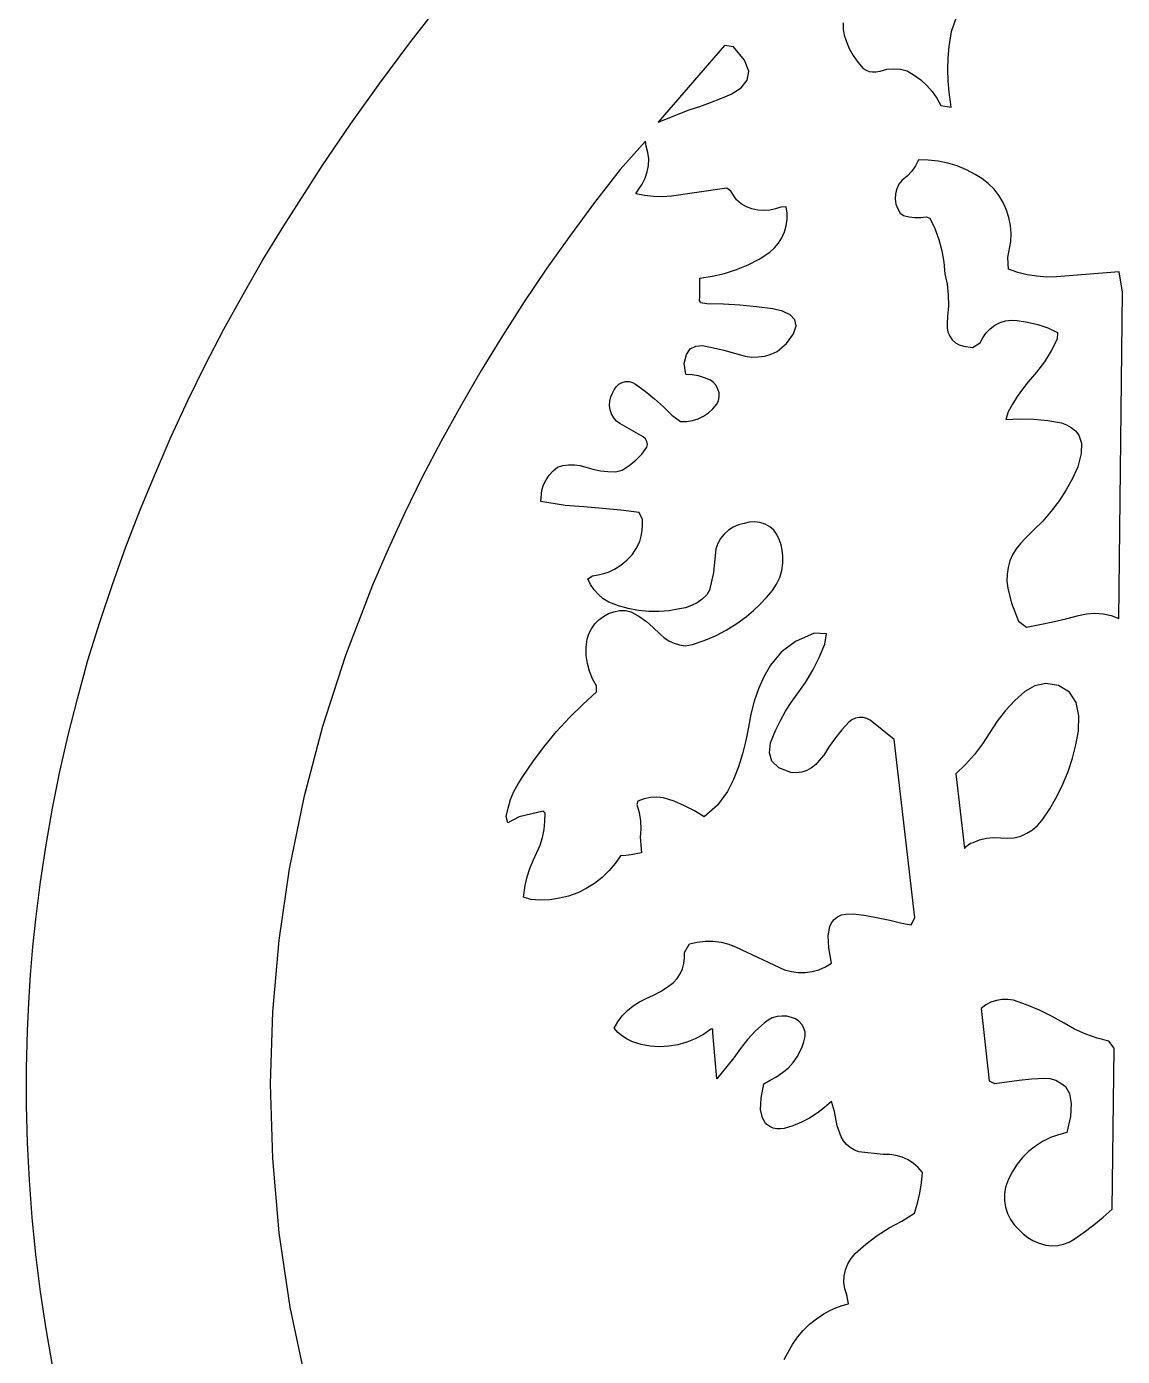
# Model space of a CAD drawing. Extents: x 0.1 to 24.1, y 0.2 to 12.2.
# Drawn here: x 0.147 to 2.393, y 5.654 to 8.382 of the extents above; entities that cross this region are included whole.
import ezdxf

# ---------------------------------------------------------------- set-up
doc = ezdxf.new("R2010")
doc.units = 0
doc.linetypes.add('0', pattern=[0])
doc.layers.add('1', color=7, linetype='0')

msp = doc.modelspace()

# ---------------------------------------------------------------- linework, layer by layer
at = {"layer": '1'}
for points in [[(0.200037, 5.63518), (0.186853, 5.710619), (0.175379, 5.786303), (0.165857, 5.862475), (0.158289, 5.938647), (0.152674, 6.015307), (0.148767, 6.091723), (0.146814, 6.168383), (0.146814, 6.245043), (0.148767, 6.321703), (0.151209, 6.379076), (0.155115, 6.43645), (0.159754, 6.493823), (0.165857, 6.550951), (0.175135, 6.627123), (0.186609, 6.703051), (0.199793, 6.778491), (0.21493, 6.853686), (0.232019, 6.928393), (0.250818, 7.002612), (0.272547, 7.081713), (0.296717, 7.159838), (0.322596, 7.237231), (0.350183, 7.314135), (0.379725, 7.390307), (0.41073, 7.465746), (0.443445, 7.540698), (0.477625, 7.614672), (0.513758, 7.688159), (0.551355, 7.760668), (0.590662, 7.832201), (0.631433, 7.903002), (0.673914, 7.972826), (0.752527, 8.096117), (0.810877, 8.181322), (0.870935, 8.265306), (0.932703, 8.34807), (0.99618, 8.429613)], [(1.820642, 8.389086), (1.820642, 8.37639), (1.82284, 8.363939), (1.82699, 8.352221), (1.833338, 8.33684), (1.841394, 8.322191), (1.85116, 8.308275), (1.862146, 8.295824), (1.868006, 8.292162), (1.874353, 8.289721), (1.880945, 8.2885), (1.887781, 8.2885), (1.896814, 8.290209), (1.910486, 8.293871), (1.924402, 8.295092), (1.938318, 8.294115), (1.95199, 8.290697), (1.966394, 8.282152), (1.980066, 8.272142), (1.992273, 8.260912), (2.003504, 8.248217), (2.013025, 8.234545), (2.021326, 8.219896), (2.042566, 8.216234), (2.037928, 8.246996), (2.035975, 8.270433), (2.035486, 8.293871), (2.036219, 8.317064), (2.038416, 8.340502), (2.043299, 8.371264), (2.054041, 8.403246)], [(1.700281, 5.647143), (1.708338, 5.66228), (1.717127, 5.678149), (1.727381, 5.693285), (1.7391, 5.707201), (1.752039, 5.719897), (1.766443, 5.731127), (1.78158, 5.741137), (1.793543, 5.747729), (1.805994, 5.753344), (1.818933, 5.757983), (1.832117, 5.761645), (1.828211, 5.779955), (1.824305, 5.792407), (1.822596, 5.805346), (1.823084, 5.81853), (1.825769, 5.831225), (1.830408, 5.843432), (1.837, 5.854662), (1.845545, 5.864672), (1.867273, 5.883959), (1.890711, 5.901537), (1.915369, 5.917162), (1.941004, 5.930834), (1.967127, 5.947436), (1.97323, 5.967944), (1.977869, 5.988696), (1.981287, 6.009936), (1.983484, 6.031176), (1.974939, 6.041186), (1.96493, 6.049731), (1.953943, 6.057055), (1.941736, 6.062426), (1.929285, 6.066088), (1.916101, 6.068041), (1.902918, 6.068041), (1.853357, 6.073168), (1.84408, 6.07683), (1.835535, 6.081957), (1.827967, 6.088305), (1.821619, 6.095873), (1.816492, 6.104418), (1.80868, 6.126391), (1.803064, 6.15642), (1.796717, 6.176928), (1.782801, 6.164233), (1.767908, 6.152514), (1.752039, 6.142504), (1.735437, 6.133959), (1.717859, 6.126879), (1.699793, 6.121508), (1.692225, 6.120287), (1.6849, 6.120532), (1.677332, 6.122241), (1.670496, 6.12517), (1.662195, 6.130785), (1.655359, 6.142992), (1.651697, 6.160326), (1.652674, 6.183276), (1.658045, 6.213061), (1.671228, 6.220629), (1.684412, 6.227465), (1.696863, 6.235766), (1.708094, 6.245287), (1.718103, 6.256274), (1.726648, 6.268481), (1.732019, 6.278246), (1.736658, 6.2885), (1.74032, 6.298998), (1.743006, 6.309741), (1.742762, 6.31853), (1.74032, 6.327075), (1.73617, 6.334643), (1.73031, 6.341235), (1.722986, 6.346117), (1.71493, 6.349047), (1.705164, 6.351489), (1.695154, 6.351977), (1.685389, 6.351), (1.675623, 6.348071), (1.666834, 6.343676), (1.658777, 6.337573), (1.641199, 6.321459), (1.625086, 6.304125), (1.610193, 6.285571), (1.596766, 6.266039), (1.562098, 6.223071), (1.553797, 6.317553), (1.554041, 6.325121), (1.549646, 6.325121), (1.534266, 6.314135), (1.517664, 6.305102), (1.500086, 6.298022), (1.481775, 6.292895), (1.463221, 6.289965), (1.444422, 6.288989), (1.425379, 6.290209), (1.406824, 6.293627), (1.388758, 6.298998), (1.37826, 6.304369), (1.368494, 6.310717), (1.359217, 6.318285), (1.35116, 6.32683), (1.358973, 6.340014), (1.368006, 6.352221), (1.378748, 6.363207), (1.390467, 6.372973), (1.403406, 6.38103), (1.417322, 6.387621), (1.431971, 6.394457), (1.446131, 6.40227), (1.459803, 6.411059), (1.472742, 6.42058), (1.48031, 6.429125), (1.486658, 6.438403), (1.491297, 6.448901), (1.494471, 6.459643), (1.495935, 6.471117), (1.495691, 6.482348), (1.505945, 6.499926), (1.521814, 6.503588), (1.537928, 6.505541), (1.554285, 6.505297), (1.570642, 6.503344), (1.586512, 6.499194), (1.601648, 6.493334), (1.700769, 6.446948), (1.714685, 6.443041), (1.728846, 6.441332), (1.74325, 6.441332), (1.757654, 6.443285), (1.771326, 6.446948), (1.784754, 6.452807), (1.796961, 6.460131), (1.79159, 6.491625), (1.790369, 6.516772), (1.793543, 6.535326), (1.797205, 6.543383), (1.802576, 6.550219), (1.809412, 6.55559), (1.817469, 6.559252), (1.826258, 6.560717), (1.842859, 6.56145), (1.867762, 6.558032), (1.89242, 6.553637), (1.916834, 6.548266), (1.941248, 6.542162), (1.960291, 6.539233), (1.967859, 6.553393), (1.925623, 6.918871), (1.876551, 6.95891), (1.869471, 6.962328), (1.861658, 6.964282), (1.853846, 6.964282), (1.846033, 6.962817), (1.838953, 6.959399), (1.832605, 6.95476), (1.818445, 6.938891), (1.805017, 6.922289), (1.792566, 6.904955), (1.781092, 6.887133), (1.772058, 6.875903), (1.764734, 6.867602), (1.756189, 6.860766), (1.746424, 6.855639), (1.735926, 6.852221), (1.724939, 6.850756), (1.713953, 6.851244), (1.689295, 6.860766), (1.674891, 6.874438), (1.669764, 6.892016), (1.671961, 6.91228), (1.682703, 6.938891), (1.692225, 6.958178), (1.702723, 6.976977), (1.714441, 6.995043), (1.726892, 7.012377), (1.743494, 7.036303), (1.758631, 7.06145), (1.771814, 7.087573), (1.783289, 7.114428), (1.786463, 7.135668), (1.76156, 7.137621), (1.723475, 7.120043), (1.693933, 7.098071), (1.671717, 7.071948), (1.658533, 7.048022), (1.647547, 7.023119), (1.638514, 6.997485), (1.631678, 6.971117), (1.626795, 6.944262), (1.621668, 6.916918), (1.614832, 6.889819), (1.606287, 6.863207), (1.596033, 6.837328), (1.58407, 6.812182), (1.563074, 6.78435), (1.536219, 6.760668), (1.516443, 6.772631), (1.495691, 6.783373), (1.474451, 6.792407), (1.452478, 6.799731), (1.439051, 6.801196), (1.425867, 6.800463), (1.412683, 6.797534), (1.400232, 6.792651), (1.397791, 6.785571), (1.402674, 6.769213), (1.405359, 6.752612), (1.406092, 6.735522), (1.404871, 6.718676), (1.407312, 6.686938), (1.396814, 6.684496), (1.386072, 6.682543), (1.375086, 6.681323), (1.364344, 6.68059), (1.353357, 6.664477), (1.340662, 6.649584), (1.326502, 6.635912), (1.310877, 6.62395), (1.294275, 6.613451), (1.276697, 6.604907), (1.258142, 6.598071), (1.2391, 6.593432), (1.219812, 6.590502), (1.200037, 6.58977), (1.180506, 6.590991), (1.165613, 6.595629), (1.169031, 6.619555), (1.173182, 6.637133), (1.178553, 6.654223), (1.185144, 6.671069), (1.192957, 6.687426), (1.199549, 6.702563), (1.204432, 6.718432), (1.20785, 6.734789), (1.209558, 6.751147), (1.209803, 6.767748), (1.205896, 6.771899), (1.15658, 6.760424), (1.133142, 6.747973), (1.130213, 6.760912), (1.133875, 6.778491), (1.139002, 6.795825), (1.145838, 6.812426), (1.154383, 6.828539), (1.164392, 6.843432), (1.185877, 6.875414), (1.20907, 6.906176), (1.233484, 6.935717), (1.259607, 6.964037), (1.286951, 6.991137), (1.315516, 7.016772), (1.315027, 7.029467), (1.306971, 7.043871), (1.300867, 7.059252), (1.296473, 7.075366), (1.294275, 7.091723), (1.294031, 7.108325), (1.29574, 7.124682), (1.299402, 7.135912), (1.304773, 7.14641), (1.311609, 7.156176), (1.31991, 7.164721), (1.329432, 7.171801), (1.33993, 7.177416), (1.350916, 7.181323), (1.362635, 7.18352), (1.374353, 7.184008), (1.385584, 7.181323), (1.401941, 7.172045), (1.417566, 7.161303), (1.431726, 7.149096), (1.44491, 7.135668), (1.453699, 7.127856), (1.463465, 7.121508), (1.474207, 7.116625), (1.485437, 7.113207), (1.497156, 7.111498), (1.512293, 7.113696), (1.535975, 7.121996), (1.559168, 7.132006), (1.581385, 7.143725), (1.602625, 7.156909), (1.622889, 7.171801), (1.637293, 7.184008), (1.650965, 7.196703), (1.663904, 7.210375), (1.676111, 7.22478), (1.684412, 7.237475), (1.69076, 7.251391), (1.695154, 7.265795), (1.697351, 7.280932), (1.697351, 7.296069), (1.696131, 7.307299), (1.693689, 7.31853), (1.690027, 7.329272), (1.685144, 7.339526), (1.678553, 7.348315), (1.670252, 7.355395), (1.66073, 7.360766), (1.650232, 7.364428), (1.639246, 7.365893), (1.62826, 7.36516), (1.617762, 7.362231), (1.606287, 7.359301), (1.595545, 7.354662), (1.585779, 7.348315), (1.57699, 7.340502), (1.569666, 7.331225), (1.564051, 7.320971), (1.5599, 7.309985), (1.554773, 7.261889), (1.546961, 7.225756), (1.541346, 7.215991), (1.532068, 7.207201), (1.52157, 7.199633), (1.510096, 7.193774), (1.497889, 7.189379), (1.485193, 7.186938), (1.464441, 7.183276), (1.443445, 7.181567), (1.422205, 7.181811), (1.401209, 7.183764), (1.380457, 7.18767), (1.360193, 7.19353), (1.340418, 7.201098), (1.329187, 7.207934), (1.319178, 7.216479), (1.310389, 7.226244), (1.303064, 7.237231), (1.297449, 7.24895), (1.307215, 7.255053), (1.318933, 7.256762), (1.330164, 7.259448), (1.341394, 7.263354), (1.351892, 7.268481), (1.36532, 7.276782), (1.377283, 7.286791), (1.388025, 7.298266), (1.396814, 7.311205), (1.404139, 7.325121), (1.407068, 7.336352), (1.409021, 7.347582), (1.409754, 7.359301), (1.409266, 7.370776), (1.402918, 7.384692), (1.365076, 7.38933), (1.327234, 7.393237), (1.289392, 7.39641), (1.251307, 7.399096), (1.201258, 7.407397), (1.202967, 7.430834), (1.206629, 7.441821), (1.211756, 7.452075), (1.218348, 7.461596), (1.22616, 7.470141), (1.235193, 7.477465), (1.246424, 7.480883), (1.258142, 7.482592), (1.269861, 7.482592), (1.28158, 7.481127), (1.293055, 7.477953), (1.307947, 7.473559), (1.323084, 7.470385), (1.338465, 7.468676), (1.353846, 7.468188), (1.367762, 7.47185), (1.38241, 7.481127), (1.395838, 7.492114), (1.408045, 7.504565), (1.418543, 7.518481), (1.419519, 7.524584), (1.418543, 7.530688), (1.415369, 7.536059), (1.41073, 7.539965), (1.363367, 7.567065), (1.356287, 7.572436), (1.350428, 7.579272), (1.345789, 7.587084), (1.343103, 7.595385), (1.341883, 7.604418), (1.342615, 7.613207), (1.344812, 7.621996), (1.347742, 7.629321), (1.351404, 7.636157), (1.355799, 7.642504), (1.36117, 7.648119), (1.367517, 7.651537), (1.374598, 7.653246), (1.381922, 7.653246), (1.389002, 7.651293), (1.39535, 7.647875), (1.415125, 7.633471), (1.434168, 7.61809), (1.452478, 7.601489), (1.469568, 7.584155), (1.487391, 7.571703), (1.499598, 7.571703), (1.511805, 7.573412), (1.523767, 7.577075), (1.534754, 7.582446), (1.545008, 7.589282), (1.554041, 7.597582), (1.561853, 7.607104), (1.565271, 7.614428), (1.566736, 7.622241), (1.566492, 7.630297), (1.564295, 7.63811), (1.560633, 7.64519), (1.555262, 7.651293), (1.548914, 7.655932), (1.536951, 7.661303), (1.5245, 7.665209), (1.51156, 7.667407), (1.498377, 7.668139), (1.495203, 7.690356), (1.499598, 7.70891), (1.50741, 7.720629), (1.518885, 7.726244), (1.532801, 7.727221), (1.554773, 7.722582), (1.576502, 7.717455), (1.59823, 7.711596), (1.619715, 7.705248), (1.633142, 7.703539), (1.646814, 7.703784), (1.660242, 7.705737), (1.673426, 7.709399), (1.685877, 7.71477), (1.704676, 7.731616), (1.719324, 7.751391), (1.724695, 7.767504), (1.72201, 7.7802), (1.712, 7.790209), (1.696619, 7.797778), (1.676844, 7.802905), (1.643152, 7.806811), (1.609217, 7.809985), (1.575281, 7.811938), (1.541346, 7.813159), (1.52865, 7.815112), (1.52743, 7.817553), (1.526697, 7.819994), (1.526697, 7.82268), (1.527185, 7.825366), (1.527185, 7.865649), (1.552576, 7.869311), (1.577723, 7.87517), (1.602381, 7.882983), (1.626062, 7.892992), (1.649012, 7.904711), (1.67074, 7.918627), (1.680262, 7.927416), (1.688562, 7.937426), (1.695398, 7.948412), (1.700525, 7.960375), (1.704187, 7.972826), (1.705896, 7.985766), (1.705896, 7.998705), (1.703943, 8.011644), (1.693445, 8.010912), (1.682459, 8.007982), (1.670496, 8.005053), (1.658289, 8.004076), (1.646082, 8.004808), (1.633875, 8.007494), (1.622644, 8.012133), (1.611902, 8.018236), (1.602381, 8.026049), (1.590906, 8.044115), (1.582117, 8.049974), (1.46908, 8.033861), (1.450525, 8.03264), (1.432215, 8.033129), (1.41366, 8.035082), (1.395594, 8.0385), (1.401209, 8.047533), (1.409021, 8.058519), (1.414881, 8.070482), (1.419275, 8.083422), (1.421717, 8.096605), (1.422205, 8.110033), (1.42074, 8.123461), (1.417322, 8.1364), (1.415369, 8.146166), (1.363611, 8.088549), (1.311365, 8.020678), (1.261805, 7.953784), (1.213709, 7.885912), (1.167078, 7.816821), (1.122156, 7.746996), (1.078699, 7.675951), (1.036951, 7.60393), (0.996668, 7.531176), (0.958094, 7.457446), (0.921228, 7.382739), (0.887781, 7.309741), (0.856043, 7.23601), (0.800867, 7.091235), (0.753748, 6.945971), (0.715174, 6.800463), (0.685389, 6.653979), (0.663904, 6.50725), (0.650965, 6.360278), (0.646326, 6.212573), (0.650721, 6.059741), (0.664148, 5.907153), (0.686609, 5.755053), (0.718348, 5.603442)]]:
    msp.add_lwpolyline(points, dxfattribs=at)
for points in [[(1.591394, 8.24309), (1.611658, 8.256029), (1.624353, 8.27141), (1.627527, 8.290209), (1.618738, 8.312914), (1.596277, 8.340014), (1.577723, 8.342455), (1.44198, 8.185472), (1.505213, 8.210863), (1.527185, 8.217943), (1.54867, 8.225756), (1.570154, 8.234056)], [(2.149012, 8.020433), (2.140467, 8.034594), (2.130213, 8.047777), (2.118494, 8.059496), (2.105555, 8.06975), (2.091394, 8.078295), (2.073572, 8.087816), (2.054773, 8.095629), (2.035486, 8.101488), (2.015467, 8.105639), (1.995447, 8.107836), (1.975183, 8.108324), (1.96908, 8.096117), (1.961512, 8.084887), (1.952234, 8.074877), (1.941736, 8.066332), (1.935389, 8.058031), (1.93075, 8.04851), (1.928064, 8.0385), (1.927576, 8.028002), (1.929041, 8.017504), (1.932703, 8.007738), (1.938074, 7.998705), (1.94491, 7.993823), (1.956141, 7.991137), (1.967615, 7.989916), (1.979334, 7.989916), (1.990808, 7.991137), (1.998865, 7.988696), (2.008875, 7.967211), (2.016932, 7.94475), (2.023035, 7.921801), (2.027185, 7.898364), (2.029383, 7.874682), (2.034021, 7.852953), (2.036463, 7.830981), (2.036707, 7.808764), (2.03451, 7.786791), (2.034266, 7.772631), (2.034021, 7.763598), (2.03573, 7.754809), (2.039392, 7.746508), (2.044519, 7.739184), (2.051111, 7.73308), (2.058924, 7.728686), (2.067469, 7.725756), (2.086267, 7.723315), (2.102137, 7.732592), (2.107264, 7.743334), (2.113855, 7.753344), (2.122156, 7.761889), (2.131922, 7.768969), (2.142664, 7.77434), (2.153894, 7.777758), (2.165857, 7.779223), (2.17782, 7.778735), (2.19906, 7.775561), (2.220057, 7.770434), (2.240564, 7.763354), (2.260096, 7.754321), (2.259851, 7.740405), (2.247644, 7.716723), (2.233484, 7.694018), (2.217615, 7.672534), (2.200037, 7.652514), (2.188562, 7.63811), (2.17782, 7.622973), (2.168055, 7.607348), (2.159021, 7.591235), (2.154383, 7.575366), (2.183191, 7.57683), (2.211756, 7.576342), (2.240564, 7.573657), (2.268885, 7.569018), (2.279139, 7.564867), (2.28866, 7.559252), (2.297205, 7.552172), (2.304285, 7.543627), (2.309656, 7.526782), (2.309168, 7.505541), (2.302088, 7.478686), (2.290857, 7.454516), (2.277918, 7.431078), (2.263514, 7.408617), (2.2474, 7.387377), (2.230066, 7.367114), (2.211023, 7.348315), (2.194178, 7.331225), (2.184168, 7.321459), (2.175379, 7.310473), (2.168299, 7.298266), (2.162683, 7.285326), (2.159021, 7.271899), (2.157068, 7.257983), (2.15658, 7.243823), (2.158289, 7.229907), (2.166101, 7.198901), (2.180262, 7.162035), (2.197107, 7.149828), (2.223963, 7.154955), (2.250574, 7.160571), (2.277185, 7.166918), (2.303553, 7.173754), (2.320154, 7.177172), (2.337, 7.178149), (2.353846, 7.176928), (2.370203, 7.173266), (2.386072, 7.167407), (2.393396, 7.837084), (2.38656, 7.878344), (2.258387, 7.86809), (2.238367, 7.867846), (2.218103, 7.869311), (2.198328, 7.872485), (2.178797, 7.877367), (2.159754, 7.883959), (2.158533, 7.908129), (2.164392, 7.940356), (2.165125, 7.956957), (2.163904, 7.973315), (2.16073, 7.989672), (2.155848, 8.005297)], [(2.143885, 6.717211), (2.157801, 6.716479), (2.171473, 6.7177), (2.1849, 6.721117), (2.197596, 6.726733), (2.209314, 6.734057), (2.219568, 6.74309), (2.228601, 6.753588), (2.244471, 6.77727), (2.258875, 6.801928), (2.271326, 6.827319), (2.282068, 6.853686), (2.291101, 6.880785), (2.298182, 6.908129), (2.303553, 6.936205), (2.304285, 6.967944), (2.298426, 6.995043), (2.284998, 7.016528), (2.262293, 7.029955), (2.23617, 7.033862), (2.213709, 7.028979), (2.193201, 7.017748), (2.172693, 6.99895), (2.153894, 6.978686), (2.136805, 6.956713), (2.121668, 6.93352), (2.106775, 6.910326), (2.090174, 6.888598), (2.071863, 6.86809), (2.051844, 6.849047), (2.069666, 6.695727), (2.073328, 6.699877), (2.077478, 6.703295), (2.082117, 6.706225), (2.087244, 6.708178), (2.100672, 6.713549), (2.114832, 6.716723), (2.12948, 6.717944)], [(2.170252, 6.384448), (2.158533, 6.386157), (2.146814, 6.385912), (2.135096, 6.383959), (2.123865, 6.380297), (2.113611, 6.374682), (2.10409, 6.367602), (2.120447, 6.21892), (2.130945, 6.213305), (2.156336, 6.217211), (2.181726, 6.220385), (2.207361, 6.222826), (2.232996, 6.224535), (2.244959, 6.223559), (2.256678, 6.220141), (2.26742, 6.214526), (2.276941, 6.207201), (2.284754, 6.193041), (2.288416, 6.172778), (2.286951, 6.146166), (2.279627, 6.112719), (2.262537, 6.108569), (2.245691, 6.102465), (2.229822, 6.094653), (2.21493, 6.085131), (2.201014, 6.074145), (2.188562, 6.061694), (2.177332, 6.048022), (2.16781, 6.033129), (2.159754, 6.01726), (2.15365, 6.000659), (2.151697, 5.986987), (2.151697, 5.973315), (2.153894, 5.959887), (2.158045, 5.946703), (2.164148, 5.934496), (2.171961, 5.923266), (2.181482, 5.913256), (2.190271, 5.9052), (2.199793, 5.897875), (2.210047, 5.891772), (2.221033, 5.886645), (2.236414, 5.881762), (2.248621, 5.880785), (2.260828, 5.881518), (2.272547, 5.884203), (2.284021, 5.888354), (2.294764, 5.894213), (2.315027, 5.908373), (2.335047, 5.92351), (2.35409, 5.939135), (2.372644, 5.955737), (2.376307, 6.286059), (2.365564, 6.300707), (2.341394, 6.306567), (2.318201, 6.314623), (2.295496, 6.324877), (2.274012, 6.337084), (2.249109, 6.351244), (2.223475, 6.36394), (2.197107, 6.374926)]]:
    msp.add_lwpolyline(points, close=True, dxfattribs=at)

doc.saveas('drawing.dxf')
